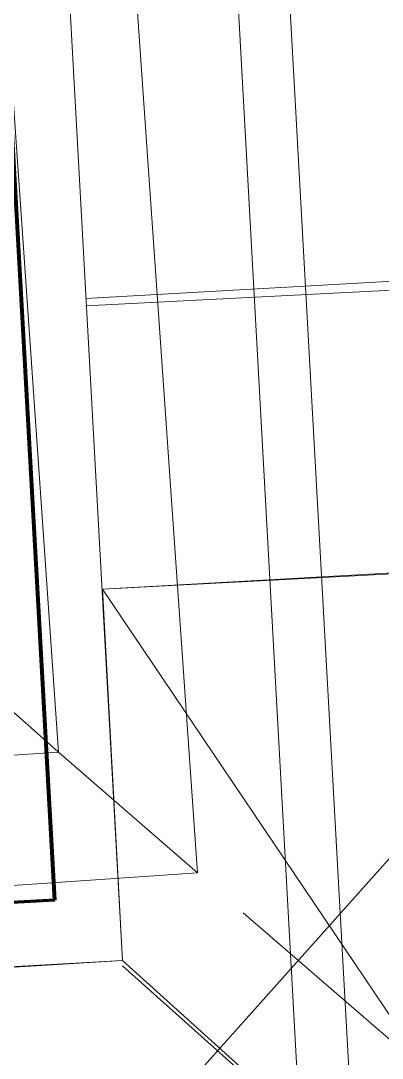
# Paper-space layout '01 Roof Support Layout' of a CAD drawing. Header units: millimetres. Extents: x 5 to 415, y 5 to 292.
# Drawn here: x 266.32 to 278.2, y 56.21 to 90.26 of the extents above; entities that cross this region are included whole.
import ezdxf

# ---------------------------------------------------------------- set-up
doc = ezdxf.new("R2010")
doc.units = ezdxf.units.MM
doc.layers.add('EXISTING', color=7, linetype='Continuous')
doc.layers.add('LOAD_BEARING_WALLS', color=7, linetype='Continuous')

# ---------------------------------------------------------------- blocks, each defined once
blk = doc.blocks.new('SHEET_01')
at = {"layer": 'EXISTING', "color": 254, "linetype": 'Continuous', "lineweight": 13}
for p, q in [((272.12, 62.3), (258.5, 257.42)), ((267.56, 66.26), (254.54, 252.92)), ((266.42, 248.18), (277.28, 52.58)), ((264.86, 246.38), (275.48, 54.2)), ((259.64, 240.56), (269.66, 59.42)), ((257.6, 238.28), (267.38, 61.4)), ((281.18, 81.86), (268.46, 81.14)), ((281.18, 81.56), (268.46, 80.9)), ((287.18, 72.56), (258.38, 40.34)), ((287.18, 72.62), (269, 71.6)), ((269, 71.6), (287.18, 72.62)), ((287.18, 72.56), (269, 71.6)), ((269, 71.6), (288.92, 42.08)), ((269.66, 59.42), (269, 71.6)), ((269, 71.6), (269.66, 59.42)), ((263.06, 70.22), (267.56, 66.26)), ((259.1, 65.66), (267.56, 66.26)), ((267.56, 66.26), (272.12, 62.3)), ((77, 48.68), (272.12, 62.3)), ((267.38, 61.4), (90.56, 51.62)), ((273.62, 60.98), (282.74, 53.12)), ((269.66, 59.42), (88.52, 49.34)), ((269.66, 59.42), (257.3, 58.64)), ((257.3, 58.64), (269.66, 59.42)), ((269.66, 59.42), (257.36, 58.7)), ((288.92, 42.08), (269.66, 59.42)), ((288.92, 42.08), (269.66, 59.24))]:
    blk.add_line(p, q, dxfattribs=at)
at = {"layer": 'LOAD_BEARING_WALLS', "color": 7, "linetype": 'Continuous', "lineweight": 70}
for p, q in [((257.6, 238.28), (267.44, 61.4)), ((267.44, 61.4), (90.56, 51.62))]:
    blk.add_line(p, q, dxfattribs=at)

psp = doc.layouts.new('01 Roof Support Layout')

# ---------------------------------------------------------------- block references
psp.add_blockref('SHEET_01', (0, 0))

doc.saveas('drawing.dxf')
